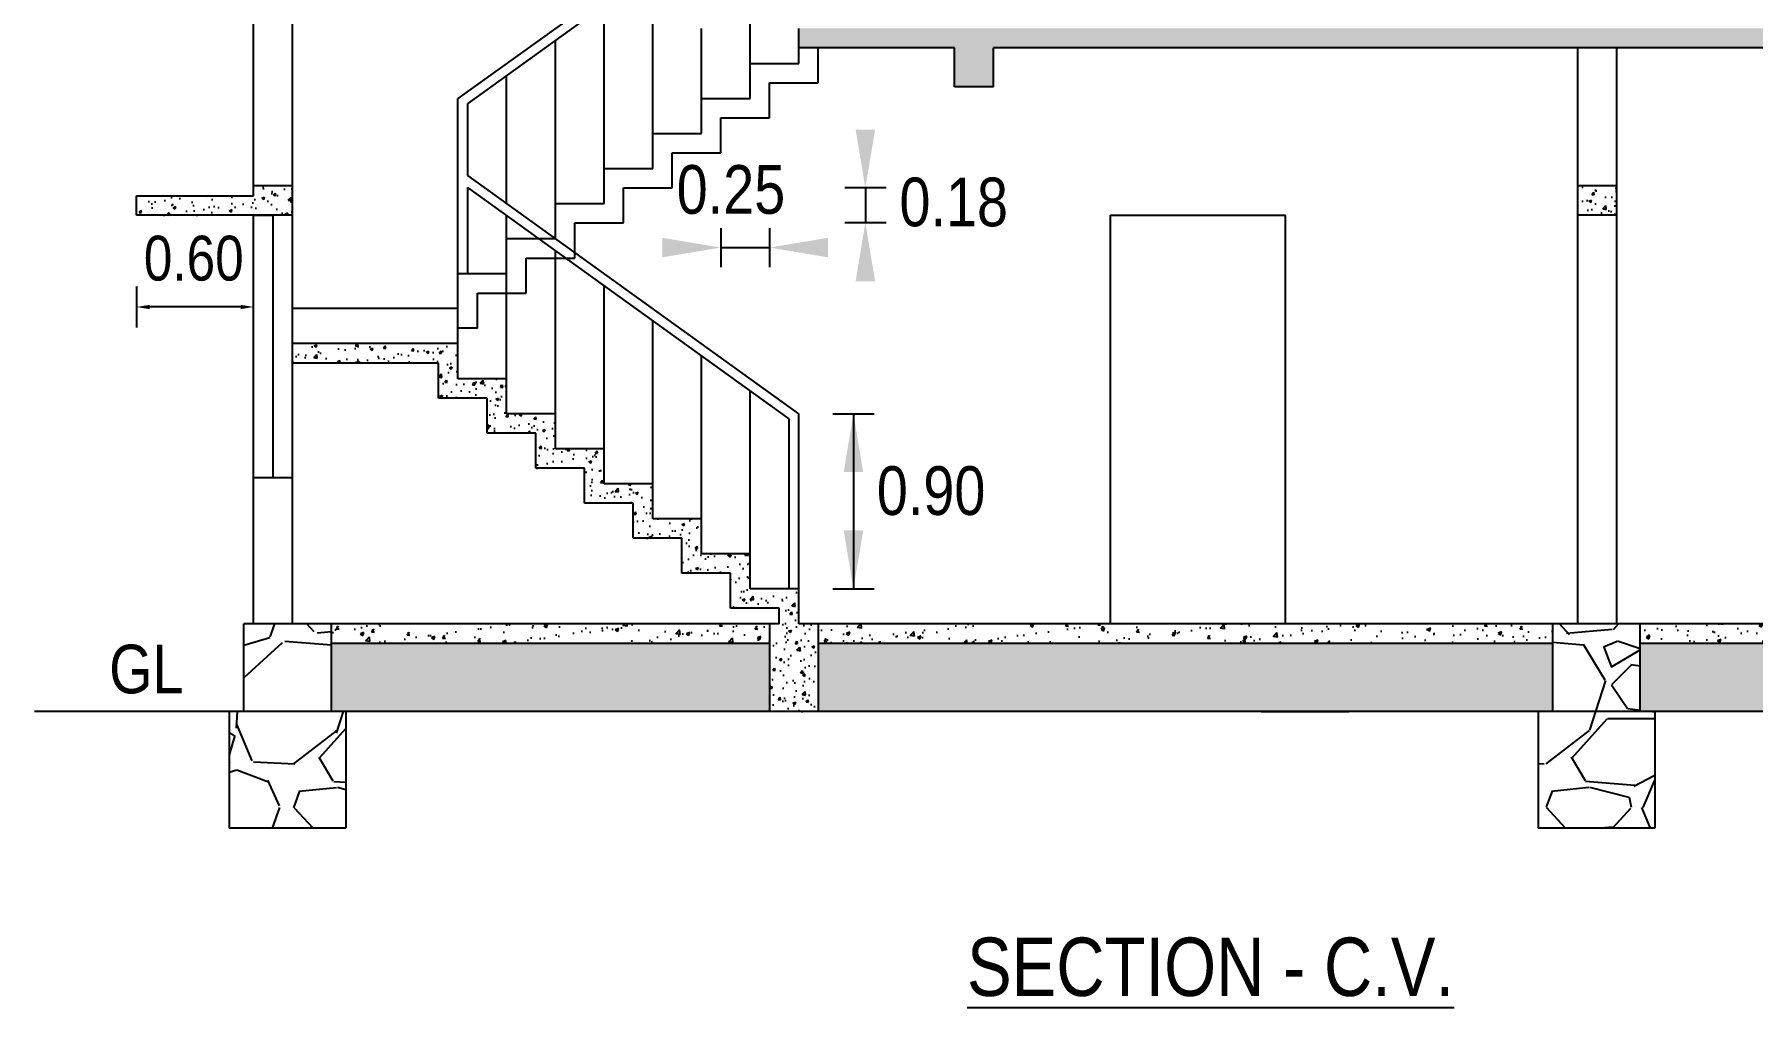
# Model space of a CAD drawing. Header units: metres. Extents: x -704716 to -704434, y -35620 to -35348.
# Drawn here: x -704449.98 to -704441.15, y -35362.28 to -35357.28 of the extents above; entities that cross this region are included whole.
import ezdxf

# ---------------------------------------------------------------- set-up
doc = ezdxf.new("R2010")
doc.units = ezdxf.units.M
doc.styles.get("Standard").update_dxf_attribs({"font": 'ARIALN.TTF', "height": 0.3})
pattern_1 = [(50, (-704552.9717927201, -35414.4086581149), (0.1434520365201507, -0.012550426996519), [0.015, -0.165]), (355, (-704552.9717927201, -35414.4086581149), (-0.0277502667226, 0.1504384267400024), [0.012, -0.132]), (100.45144446, (-704552.9598383838, -35414.40970398369), (0.1157017693454224, 0.1378879981937259), [0.0127480384, -0.1402284223999997]), (46.18420000000001, (-704552.9717927201, -35414.3686581149), (0.2134482661343145, -0.0331038561586153), [0.0225, -0.2474999999999997]), (96.63563549000003, (-704552.9540053711, -35414.3714167763), (0.1869323891348457, 0.1948237201549101), [0.0191220684, -0.2103427519999999]), (351.18416399, (-704552.9717927201, -35414.3686581149), (0.1869323890109546, 0.194823720053998), [0.018, -0.1980000002]), (21, (-704552.9517927199, -35414.3786581149), (0.1193814104236923, -0.0805237781330678), [0.015, -0.165]), (326, (-704552.9517927199, -35414.3786581149), (0.0486630663843164, 0.1450300090093706), [0.012, -0.132]), (71.45144474, (-704552.9418442693, -35414.3853684297), (0.1680444753459942, 0.0645062305612708), [0.012748038, -0.1402284224]), (37.5, (-704552.9717927201, -35414.4086581149), (0.0024319710634581, 0.0665787707662623), [0, -0.1304, 0, -0.134, 0, -0.1325]), (7.499999999999999, (-704552.9717927201, -35414.4086581149), (0.0526139074884297, 0.0788823423764721), [0, -0.0764, 0, -0.1274, 0, -0.0505]), (327.5, (-704553.01639272, -35414.4086581149), (0.1067644872344818, -0.004510974346876), [0, -0.05, 0, -0.156, 0, -0.207]), (317.5, (-704553.03639272, -35414.4086581149), (0.1166372338684772, 0.0200209964664636), [0, -0.065, 0, -0.1036, 0, -0.147])]

msp = doc.modelspace()

# ---------------------------------------------------------------- hatches: boundary and pattern name
h = msp.add_hatch()
h.set_pattern_fill('AR-CONC', color=256, scale=0.02)
h.set_pattern_definition(pattern_1)
h.paths.add_polyline_path([(-704445.0524382191, -35357.35233299293), (-704438.4524382191, -35357.35233299293), (-704438.4524382191, -35357.25233299293), (-704446.0524382191, -35357.25233299293), (-704446.0524382191, -35357.35233299293), (-704445.2524382191, -35357.35233299293), (-704445.2524382191, -35357.55233299293), (-704445.0524382191, -35357.55233299293)])
h = msp.add_hatch()
h.set_pattern_fill('AR-CONC', color=256, scale=0.001)
h.set_pattern_definition([(50, (-707352.1660136451, -36604.31541752169), (0.182184668996004, -0.0159390855389031), [0.01905, -0.20955]), (355, (-707352.1660136451, -36604.31541752169), (-0.0352434214249694, 0.1910568452390351), [0.01524, -0.16764058417]), (100.4514446999999, (-707352.1508316383, -36604.31674577519), (0.1469412470903533, 0.1751177519121951), [0.0161900088, -0.1780902445999999]), (46.18420000000001, (-707352.1660136451, -36604.2646175217), (0.2710790408921299, -0.0420423279327272), [0.0285749999999999, -0.3143249999999982]), (96.6355576099999, (-707352.1434237452, -36604.26812102169), (0.237404134051503, 0.2474261245977215), [0.02428502314, -0.26713560816]), (351.18415117, (-707352.1660136451, -36604.2646175217), (0.237404134064977, 0.2474261245855327), [0.02285996707, -0.25145973192]), (21, (-707352.1406136451, -36604.27731752169), (0.1516143912691325, -0.1022651981870876), [0.01905, -0.20955]), (326, (-707352.1406136451, -36604.27731752169), (0.0618020283476471, 0.1841879661223193), [0.01524, -0.16764]), (71.45144499999999, (-707352.1279791126, -36604.2858396216), (0.2134164192787161, 0.0819227688859053), [0.0161900088, -0.1780899376]), (37.5, (-707352.1660136451, -36604.31541752169), (0.0030886032505918, 0.0845550388731531), [0, -0.165608, 0, -0.17018, 0, -0.168275]), (7.499999999999999, (-707352.1660136451, -36604.31541752169), (0.0668196625103058, 0.1001805748181195), [0, -0.097028, 0, -0.161798, 0, -0.064135]), (327.5, (-707352.2226556452, -36604.31541752169), (0.1355905951668714, -0.0057287439926734), [0, -0.0635, 0, -0.19812, 0, -0.26289]), (317.5, (-707352.2480556451, -36604.31541752169), (0.148129181386018, 0.025426491033333), [0, -0.08255, 0, -0.131572, 0, -0.18669])])
h.paths.add_polyline_path([(-704446.0524382191, -35357.25233299293), (-704446.0524382191, -35357.35233299293), (-704438.4524382191, -35357.35233299293), (-704438.4524382191, -35357.25233299293)])
h = msp.add_hatch()
h.set_pattern_fill('AR-CONC', color=256, scale=0.02)
h.set_pattern_definition([(50, (-704799.0792069384, -35380.15231505371), (0.1434520365201507, -0.012550426996519), [0.015, -0.165]), (355, (-704799.0792069384, -35380.15231505371), (-0.0277502667226, 0.1504384267400024), [0.012, -0.132]), (100.45144446, (-704799.0672526023, -35380.1533609225), (0.1157017693454224, 0.1378879981937259), [0.0127480383999999, -0.1402284223999987]), (46.18420000000001, (-704799.0792069384, -35380.1123150537), (0.2134482661343145, -0.0331038561586153), [0.0224999999999999, -0.2474999999999987]), (96.63563549000003, (-704799.0614195894, -35380.11507371511), (0.1869323891348457, 0.1948237201549101), [0.0191220684, -0.2103427519999999]), (351.18416399, (-704799.0792069384, -35380.1123150537), (0.1869323890109546, 0.194823720053998), [0.018, -0.1980000002]), (21, (-704799.0592069385, -35380.12231505371), (0.1193814104236923, -0.0805237781330678), [0.015, -0.165]), (326, (-704799.0592069385, -35380.12231505371), (0.0486630663843164, 0.1450300090093706), [0.012, -0.132]), (71.45144474, (-704799.0492584876, -35380.1290253685), (0.1680444753459942, 0.0645062305612708), [0.012748038, -0.1402284224]), (37.5, (-704799.0792069384, -35380.15231505371), (0.0024319710634581, 0.0665787707662623), [0, -0.1304, 0, -0.134, 0, -0.1325]), (7.499999999999999, (-704799.0792069384, -35380.15231505371), (0.0526139074884297, 0.0788823423764721), [0, -0.0764, 0, -0.1274, 0, -0.0505]), (327.5, (-704799.1238069385, -35380.15231505371), (0.1067644872344818, -0.004510974346876), [0, -0.05, 0, -0.156, 0, -0.207]), (317.5, (-704799.1438069384, -35380.15231505371), (0.1166372338684772, 0.0200209964664636), [0, -0.065, 0, -0.1036, 0, -0.147])])
h.paths.add_polyline_path([(-704449.4524382192, -35358.11233299293), (-704448.8524382192, -35358.11233299293), (-704448.8524382192, -35358.06233299293), (-704448.6524382192, -35358.06233299293), (-704448.6524382192, -35358.21233299293), (-704449.4524382192, -35358.21233299293)])
h = msp.add_hatch()
h.set_pattern_fill('AR-CONC', color=256, scale=0.02)
h.set_pattern_definition(pattern_1)
h.paths.add_polyline_path([(-704441.8524382192, -35358.06233299293), (-704442.0524382191, -35358.06233299293), (-704442.0524382191, -35358.21233299293), (-704441.8524382192, -35358.21233299293)])
h = msp.add_hatch()
h.set_pattern_fill('AR-CONC', color=256, scale=0.02)
h.set_pattern_definition(pattern_1)
h.paths.add_polyline_path([(-704446.5524382191, -35359.77233299293), (-704446.802438219, -35359.77233299293), (-704446.802438219, -35359.59233299293), (-704447.0524382191, -35359.59233299293), (-704447.0524382191, -35359.41233299293), (-704447.3024382191, -35359.41233299293), (-704447.3024382191, -35359.23233299293), (-704447.5524382192, -35359.23233299293), (-704447.5524382192, -35359.05233299293), (-704447.8024382191, -35359.05233299293), (-704447.8024382191, -35358.87233299293), (-704448.6524382192, -35358.87233299293), (-704448.6524382192, -35358.97233299293), (-704447.9024382193, -35358.97233299293), (-704447.9024382193, -35359.15233299293), (-704447.6524382192, -35359.15233299293), (-704447.6524382192, -35359.33233299293), (-704447.4024382193, -35359.33233299293), (-704447.4024382193, -35359.51233299293), (-704447.1524382192, -35359.51233299293), (-704447.1524382192, -35359.69233299293), (-704446.9024382192, -35359.69233299293), (-704446.9024382192, -35359.87233299293), (-704446.652438219, -35359.87233299293), (-704446.652438219, -35360.05233299293), (-704446.4024382192, -35360.05233299293), (-704446.4024382192, -35360.23233299293), (-704446.152438219, -35360.23233299293), (-704446.152438219, -35360.31233299293), (-704446.2024382191, -35360.31233299293), (-704446.2024382191, -35360.76233299293), (-704445.952438219, -35360.76233299293), (-704445.952438219, -35360.31233299293), (-704446.0524382191, -35360.31233299293), (-704446.0524382191, -35360.13233299293), (-704446.302438219, -35360.13233299293), (-704446.302438219, -35359.95233299293), (-704446.5524382191, -35359.95233299293)])
h = msp.add_hatch()
h.set_pattern_fill('GRAVEL', color=256, scale=0.04)
h.set_pattern_definition([(228.0127875, (-706715.9268632794, -35477.08557021187), (-8.128000000638323, -9.143999999432713), [0.136688576, -13.532193455826]), (184.969741, (-706716.0183032793, -35477.18717021187), (12.1919999951762, 1.016000057879169), [0.2345618879999992, -23.2216195574095]), (132.5104471, (-706716.2519832792, -35477.20749021187), (10.16000000429099, -11.17599999609838), [0.165392608, -16.37388911764]), (267.273689, (-706716.6482232792, -35477.46149021187), (1.01600000212789, 20.31999999989325), [0.2136018079999993, -21.14657497029511]), (292.83365418, (-706716.6583832793, -35477.67485021187), (-5.080000000425363, 12.19199999982218), [0.2094534799999993, -20.73592309813751]), (357.273689, (-706716.5771032794, -35477.86789021187), (-20.31999999989325, 1.016000002127891), [0.2136018079999993, -21.14657497029511]), (37.69424047, (-706716.3637432792, -35477.87805021187), (-13.20799999941436, -10.16000000076016), [0.2824774639999999, -27.96524612569881]), (72.25532837, (-706716.1402232792, -35477.70533021187), (7.112000001911716, 22.35199999939154), [0.266687808, -26.402102640762]), (121.42956562, (-706716.0589432794, -35477.45133021186), (-8.128000001153248, 13.20799999929041), [0.2143252, -21.21821827948481]), (175.2363583, (-706716.1707032794, -35477.26845021187), (11.17599999983981, -1.016000001755702), [0.2446853119999992, -11.98957477999995]), (222.3974378, (-706716.4145432794, -35477.24813021187), (-12.19199999960986, -11.1760000004256), [0.316431168, -31.3267090048708]), (138.81407483, (-706715.6423832793, -35477.47165021187), (-7.111999999573403, 6.096000000495672), [0.108001816, -10.6922263297376]), (171.4692344, (-706715.7236632794, -35477.40053021187), (13.20800000035586, -2.031999997694937), [0.205472792, -20.341855598816]), (225, (-706715.9268632794, -35477.37005021187), (-1e-16, -1.016000000000095), [0.143683736, -1.293157243371199]), (203.19859051, (-706715.9979832793, -35477.24813021187), (5.080000000138436, 2.031999999643733), [0.0773765279999996, -7.660248947557574]), (291.80140949, (-706716.0691032793, -35477.27861021187), (-1.016000000212598, 3.047999999929148), [0.109426248, -5.361901195999999]), (30.96375653, (-706716.0284632792, -35477.38021021186), (3.048000000074553, 2.03199999988845), [0.1777278639999993, -5.746519261163976]), (161.56505118, (-706715.8760632793, -35477.28877021187), (2.032000000053033, -1.015999999893501), [0.128514856, -3.084359246731199]), (16.389540334, (-706716.6583832793, -35477.27861021187), (10.16000000000006, 3.048000000000097), [0.1800352, -17.8235306690156]), (70.34617594, (-706716.4856632793, -35477.22781021187), (-4.064000000371725, -11.17599999986816), [0.151039576, -14.95288627128]), (293.19859051, (-706715.8760632793, -35477.08557021187), (-2.031999999645305, 5.080000000142113), [0.1547520399999993, -7.582873435557575]), (343.61045967, (-706715.8151032794, -35477.22781021187), (-10.16000000021291, 3.047999999289143), [0.1800351999999993, -17.8235306690159]), (339.44395478, (-706716.6583832793, -35477.90853021187), (-5.079999999999945, 2.032000000000083), [0.1736140799999992, -8.507093725242354]), (294.7751406, (-706716.4958232793, -35477.96949021186), (-5.080000006046772, 11.1759999972509), [0.145468848, -14.401437352288]), (66.80140949, (-706715.8659032793, -35478.10157021187), (2.031999999680919, 5.080000000127721), [0.15475204, -7.582873435557599]), (17.35402464, (-706715.8049432792, -35477.95933021187), (-13.2079999997372, -4.064000000852985), [0.1703130960000001, -16.86095039208]), (69.44395478, (-706716.3637432792, -35478.10157021187), (-2.032000000035384, -5.079999999985853), [0.08680704, -8.593900765242402]), (101.3099324739999, (-706715.9268632794, -35478.10157021187), (-1.016000000000159, 4.064000000000147), [0.05180584, -5.1287979858104]), (165.963756532, (-706715.9370232793, -35478.05077021187), (3.047999999999805, -1.015999999999946), [0.20945348, -3.9796218356276]), (186.00900596, (-706716.1402232792, -35477.99997021187), (10.15999999994614, 1.016000000531741), [0.1941067999999992, -19.2165459453347]), (303.69006753, (-706716.0284632792, -35477.47165021187), (-1.016000000141187, 2.03199999992948), [0.146529552, -3.516710543872]), (353.15722659, (-706715.9471832794, -35477.59357021187), (17.27200000010627, -2.031999999095757), [0.255822704, -25.3264036260124]), (60.9453959, (-706715.6931832792, -35477.62405021187), (-4.064000000111874, -7.111999999936101), [0.104603296, -10.355756927244]), (90, (-706715.6423832793, -35477.53261021187), (-1.016, 1.016), [0.06096, -0.9550399999999999]), (120.25643716, (-706716.1605432793, -35477.96949021186), (4.063999999502866, -7.112000000283918), [0.141146784, -13.97357630928]), (48.01278749999999, (-706716.2316632794, -35477.84757021187), (8.128000000670136, 9.143999999404082), [0.273377152, -13.395504879826]), (0, (-706716.0487832793, -35477.64437021187), (1.016, 1.016), [0.26416, -0.75184]), (325.3048465, (-706715.7846232794, -35477.64437021187), (10.16000000384861, -7.111999994501831), [0.160643824, -15.903726689656]), (254.0546040999999, (-706715.6525432793, -35477.73581021187), (-1.015999999929022, -4.064000000017898), [0.147931632, -7.2486600155088]), (207.64597536, (-706715.6931832792, -35477.87805021187), (-19.30400000070934, -10.1599999986523), [0.2408580399999992, -23.8449857691751]), (175.42607874, (-706715.9065432793, -35477.98981021187), (-13.20799999999953, 1.015999999999791), [0.254811784, -25.226338582496])])
h.paths.add_polyline_path([(-704448.3774382191, -35360.76233299293), (-704448.9774382191, -35360.76233299293), (-704448.9774382191, -35361.36233299293), (-704448.3774382191, -35361.36233299293)])
h.paths.add_polyline_path([(-704448.4524382191, -35360.31233299293), (-704448.902438219, -35360.31233299293), (-704448.902438219, -35360.76233299293), (-704448.4524382191, -35360.76233299293)])
h = msp.add_hatch()
h.set_pattern_fill('AR-CONC', color=256, scale=0.001)
h.set_pattern_definition([(50, (-707344.4160136451, -36607.37541752169), (0.182184668996004, -0.0159390855389031), [0.01905, -0.20955]), (355, (-707344.4160136451, -36607.37541752169), (-0.0352434214249694, 0.1910568452390351), [0.01524, -0.16764058417]), (100.4514446999999, (-707344.4008316383, -36607.37674577519), (0.1469412470903533, 0.1751177519121951), [0.0161900088, -0.1780902445999999]), (46.18420000000001, (-707344.4160136451, -36607.32461752169), (0.2710790408921299, -0.0420423279327272), [0.0285749999999999, -0.3143249999999981]), (96.6355576099999, (-707344.3934237451, -36607.3281210217), (0.237404134051503, 0.2474261245977215), [0.02428502314, -0.26713560816]), (351.18415117, (-707344.4160136451, -36607.32461752169), (0.237404134064977, 0.2474261245855327), [0.02285996707, -0.25145973192]), (21, (-707344.3906136453, -36607.33731752169), (0.1516143912691325, -0.1022651981870876), [0.01905, -0.20955]), (326, (-707344.3906136453, -36607.33731752169), (0.0618020283476471, 0.1841879661223193), [0.01524, -0.16764]), (71.45144499999999, (-707344.3779791126, -36607.3458396216), (0.2134164192787161, 0.0819227688859053), [0.0161900088, -0.1780899376]), (37.5, (-707344.4160136451, -36607.37541752169), (0.0030886032505918, 0.0845550388731531), [0, -0.165608, 0, -0.17018, 0, -0.168275]), (7.499999999999999, (-707344.4160136451, -36607.37541752169), (0.0668196625103058, 0.1001805748181195), [0, -0.097028, 0, -0.161798, 0, -0.064135]), (327.5, (-707344.4726556451, -36607.37541752169), (0.1355905951668714, -0.0057287439926734), [0, -0.0635, 0, -0.19812, 0, -0.26289]), (317.5, (-707344.4980556451, -36607.37541752169), (0.148129181386018, 0.025426491033333), [0, -0.08255, 0, -0.131572, 0, -0.18669])])
h.paths.add_polyline_path([(-704448.4524382191, -35360.31233299293), (-704448.4524382191, -35360.41233299293), (-704446.2024382191, -35360.41233299293), (-704446.2024382191, -35360.31233299293)])
h = msp.add_hatch()
h.set_pattern_fill('AR-CONC', color=256, scale=0.001)
h.set_pattern_definition([(50, (-707346.9410136453, -36607.37541752169), (0.182184668996004, -0.0159390855389031), [0.01905, -0.20955]), (355, (-707346.9410136453, -36607.37541752169), (-0.0352434214249694, 0.1910568452390351), [0.01524, -0.16764058417]), (100.4514446999999, (-707346.9258316382, -36607.37674577519), (0.1469412470903533, 0.1751177519121951), [0.0161900088, -0.1780902445999999]), (46.18420000000001, (-707346.9410136453, -36607.32461752169), (0.2710790408921299, -0.0420423279327272), [0.0285749999999999, -0.3143249999999982]), (96.6355576099999, (-707346.9184237452, -36607.3281210217), (0.237404134051503, 0.2474261245977215), [0.02428502314, -0.26713560816]), (351.18415117, (-707346.9410136453, -36607.32461752169), (0.237404134064977, 0.2474261245855327), [0.02285996707, -0.25145973192]), (21, (-707346.9156136451, -36607.33731752169), (0.1516143912691325, -0.1022651981870876), [0.01905, -0.20955]), (326, (-707346.9156136451, -36607.33731752169), (0.0618020283476471, 0.1841879661223193), [0.01524, -0.16764]), (71.45144499999999, (-707346.9029791126, -36607.3458396216), (0.2134164192787161, 0.0819227688859053), [0.0161900088, -0.1780899376]), (37.5, (-707346.9410136453, -36607.37541752169), (0.0030886032505918, 0.0845550388731531), [0, -0.165608, 0, -0.17018, 0, -0.168275]), (7.499999999999999, (-707346.9410136453, -36607.37541752169), (0.0668196625103058, 0.1001805748181195), [0, -0.097028, 0, -0.161798, 0, -0.064135]), (327.5, (-707346.9976556451, -36607.37541752169), (0.1355905951668714, -0.0057287439926734), [0, -0.0635, 0, -0.19812, 0, -0.26289]), (317.5, (-707347.0230556452, -36607.37541752169), (0.148129181386018, 0.025426491033333), [0, -0.08255, 0, -0.131572, 0, -0.18669])])
h.paths.add_polyline_path([(-704445.952438219, -35360.31233299293), (-704445.952438219, -35360.41233299293), (-704442.1815675888, -35360.41233299293), (-704442.1815675888, -35360.31233299293)])
h = msp.add_hatch()
h.set_pattern_fill('GRAVEL', color=256, scale=0.04)
h.set_pattern_definition([(228.0127875, (-706719.6559926488, -35477.08557021187), (-8.128000000638323, -9.143999999432713), [0.136688576, -13.532193455826]), (184.969741, (-706719.7474326488, -35477.18717021187), (12.1919999951762, 1.016000057879169), [0.2345618879999992, -23.2216195574095]), (132.5104471, (-706719.9811126488, -35477.20749021187), (10.16000000429099, -11.17599999609838), [0.165392608, -16.37388911764]), (267.273689, (-706720.377352649, -35477.46149021187), (1.01600000212789, 20.31999999989325), [0.2136018079999992, -21.1465749702951]), (292.83365418, (-706720.387512649, -35477.67485021187), (-5.080000000425363, 12.19199999982218), [0.2094534799999992, -20.7359230981375]), (357.273689, (-706720.3062326488, -35477.86789021187), (-20.31999999989325, 1.016000002127891), [0.2136018079999992, -21.1465749702951]), (37.69424047, (-706720.0928726488, -35477.87805021187), (-13.20799999941436, -10.16000000076016), [0.2824774639999999, -27.96524612569881]), (72.25532837, (-706719.8693526488, -35477.70533021187), (7.112000001911716, 22.35199999939154), [0.266687808, -26.402102640762]), (121.42956562, (-706719.7880726488, -35477.45133021186), (-8.128000001153248, 13.20799999929041), [0.2143252, -21.21821827948481]), (175.2363583, (-706719.8998326488, -35477.26845021187), (11.17599999983981, -1.016000001755702), [0.2446853119999992, -11.98957477999995]), (222.3974378, (-706720.1436726488, -35477.24813021187), (-12.19199999960986, -11.1760000004256), [0.316431168, -31.3267090048708]), (138.81407483, (-706719.3715126489, -35477.47165021187), (-7.111999999573403, 6.096000000495672), [0.108001816, -10.6922263297376]), (171.4692344, (-706719.4527926488, -35477.40053021187), (13.20800000035586, -2.031999997694937), [0.205472792, -20.341855598816]), (225, (-706719.6559926488, -35477.37005021187), (-1e-16, -1.016000000000095), [0.143683736, -1.293157243371199]), (203.19859051, (-706719.727112649, -35477.24813021187), (5.080000000138436, 2.031999999643733), [0.0773765279999996, -7.660248947557573]), (291.80140949, (-706719.7982326489, -35477.27861021187), (-1.016000000212598, 3.047999999929148), [0.109426248, -5.361901195999999]), (30.96375653, (-706719.7575926488, -35477.38021021186), (3.048000000074553, 2.03199999988845), [0.1777278639999992, -5.746519261163975]), (161.56505118, (-706719.6051926488, -35477.28877021187), (2.032000000053033, -1.015999999893501), [0.128514856, -3.084359246731199]), (16.389540334, (-706720.387512649, -35477.27861021187), (10.16000000000006, 3.048000000000097), [0.1800352, -17.8235306690156]), (70.34617594, (-706720.2147926488, -35477.22781021187), (-4.064000000371725, -11.17599999986816), [0.151039576, -14.95288627128]), (293.19859051, (-706719.6051926488, -35477.08557021187), (-2.031999999645305, 5.080000000142113), [0.1547520399999992, -7.582873435557574]), (343.61045967, (-706719.5442326488, -35477.22781021187), (-10.16000000021291, 3.047999999289143), [0.1800351999999993, -17.8235306690159]), (339.44395478, (-706720.387512649, -35477.90853021187), (-5.079999999999945, 2.032000000000083), [0.1736140799999992, -8.507093725242353]), (294.7751406, (-706720.2249526487, -35477.96949021186), (-5.080000006046772, 11.1759999972509), [0.145468848, -14.401437352288]), (66.80140949, (-706719.5950326489, -35478.10157021187), (2.031999999680919, 5.080000000127721), [0.15475204, -7.582873435557599]), (17.35402464, (-706719.5340726489, -35477.95933021187), (-13.2079999997372, -4.064000000852985), [0.1703130960000001, -16.86095039208]), (69.44395478, (-706720.0928726488, -35478.10157021187), (-2.032000000035384, -5.079999999985853), [0.08680704, -8.593900765242402]), (101.3099324739999, (-706719.6559926488, -35478.10157021187), (-1.016000000000159, 4.064000000000147), [0.05180584, -5.1287979858104]), (165.963756532, (-706719.6661526489, -35478.05077021187), (3.047999999999805, -1.015999999999946), [0.20945348, -3.9796218356276]), (186.00900596, (-706719.8693526488, -35477.99997021187), (10.15999999994614, 1.016000000531741), [0.1941067999999992, -19.2165459453347]), (303.69006753, (-706719.7575926488, -35477.47165021187), (-1.016000000141187, 2.03199999992948), [0.146529552, -3.516710543872]), (353.15722659, (-706719.6763126488, -35477.59357021187), (17.27200000010627, -2.031999999095757), [0.255822704, -25.3264036260124]), (60.9453959, (-706719.4223126489, -35477.62405021187), (-4.064000000111874, -7.111999999936101), [0.104603296, -10.355756927244]), (90, (-706719.3715126489, -35477.53261021187), (-1.016, 1.016), [0.06096, -0.9550399999999999]), (120.25643716, (-706719.8896726489, -35477.96949021186), (4.063999999502866, -7.112000000283918), [0.141146784, -13.97357630928]), (48.01278749999999, (-706719.960792649, -35477.84757021187), (8.128000000670136, 9.143999999404082), [0.273377152, -13.395504879826]), (0, (-706719.7779126489, -35477.64437021187), (1.016, 1.016), [0.26416, -0.75184]), (325.3048465, (-706719.5137526488, -35477.64437021187), (10.16000000384861, -7.111999994501831), [0.160643824, -15.903726689656]), (254.0546040999999, (-706719.3816726488, -35477.73581021187), (-1.015999999929022, -4.064000000017898), [0.147931632, -7.2486600155088]), (207.64597536, (-706719.4223126489, -35477.87805021187), (-19.30400000070934, -10.1599999986523), [0.2408580399999992, -23.8449857691751]), (175.42607874, (-706719.6356726488, -35477.98981021187), (-13.20799999999953, 1.015999999999791), [0.254811784, -25.226338582496])])
h.paths.add_polyline_path([(-704441.6565675887, -35360.76233299293), (-704442.2565675887, -35360.76233299293), (-704442.2565675887, -35361.36233299293), (-704441.6565675887, -35361.36233299293)])
h.paths.add_polyline_path([(-704441.7315675886, -35360.31233299293), (-704442.1815675888, -35360.31233299293), (-704442.1815675888, -35360.76233299293), (-704441.7315675886, -35360.76233299293)])
h = msp.add_hatch()
h.set_pattern_fill('AR-CONC', color=256, scale=0.001)
h.set_pattern_definition([(50, (-707351.5660136451, -36607.37541752169), (0.182184668996004, -0.0159390855389031), [0.01905, -0.20955]), (355, (-707351.5660136451, -36607.37541752169), (-0.0352434214249694, 0.1910568452390351), [0.01524, -0.16764058417]), (100.4514446999999, (-707351.5508316382, -36607.37674577519), (0.1469412470903533, 0.1751177519121951), [0.0161900088, -0.1780902445999999]), (46.18420000000001, (-707351.5660136451, -36607.32461752169), (0.2710790408921299, -0.0420423279327272), [0.0285749999999999, -0.3143249999999982]), (96.6355576099999, (-707351.5434237453, -36607.3281210217), (0.237404134051503, 0.2474261245977215), [0.02428502314, -0.26713560816]), (351.18415117, (-707351.5660136451, -36607.32461752169), (0.237404134064977, 0.2474261245855327), [0.02285996707, -0.25145973192]), (21, (-707351.5406136451, -36607.33731752169), (0.1516143912691325, -0.1022651981870876), [0.01905, -0.20955]), (326, (-707351.5406136451, -36607.33731752169), (0.0618020283476471, 0.1841879661223193), [0.01524, -0.16764]), (71.45144499999999, (-707351.5279791125, -36607.3458396216), (0.2134164192787161, 0.0819227688859053), [0.0161900088, -0.1780899376]), (37.5, (-707351.5660136451, -36607.37541752169), (0.0030886032505918, 0.0845550388731531), [0, -0.165608, 0, -0.17018, 0, -0.168275]), (7.499999999999999, (-707351.5660136451, -36607.37541752169), (0.0668196625103058, 0.1001805748181195), [0, -0.097028, 0, -0.161798, 0, -0.064135]), (327.5, (-707351.6226556451, -36607.37541752169), (0.1355905951668714, -0.0057287439926734), [0, -0.0635, 0, -0.19812, 0, -0.26289]), (317.5, (-707351.6480556452, -36607.37541752169), (0.148129181386018, 0.025426491033333), [0, -0.08255, 0, -0.131572, 0, -0.18669])])
h.paths.add_polyline_path([(-704441.7315675886, -35360.31233299293), (-704441.7315675886, -35360.41233299293), (-704439.0524382191, -35360.41233299293), (-704439.0524382191, -35360.31233299293)])
h = msp.add_hatch()
h.set_pattern_fill('AR-SAND', color=256, scale=0.1)
h.set_pattern_definition([(37.5, (-704570.2594731718, -35414.4086581149), (-0.0062993358109608, 0.1926823769013159), [0, -0.152, 0, -0.17, 0, -0.1625]), (7.499999999999999, (-704570.2594731718, -35414.4086581149), (0.1769776705267727, 0.282214606522974), [0, -0.082, 0, -0.137, 0, -0.0525]), (327.5, (-704570.3824731717, -35414.4086581149), (0.3114141861751495, 0.0005659053536965), [0, -0.05, 0, -0.18, 0, -0.235]), (317.5, (-704570.3824731717, -35414.4086581149), (0.3006126604572294, 0.087767556493425), [0, -0.025, 0, -0.118, 0, -0.135])])
h.paths.add_polyline_path([(-704441.7315675886, -35360.41233299293), (-704439.0524382191, -35360.41233299293), (-704439.0524382191, -35360.76233299293), (-704441.7315675886, -35360.76233299293)])
h.paths.add_polyline_path([(-704445.952438219, -35360.41233299293), (-704442.1815675888, -35360.41233299293), (-704442.1815675888, -35360.76233299293), (-704445.952438219, -35360.76233299293)])
h.paths.add_polyline_path([(-704448.4524382191, -35360.41233299293), (-704446.2024382191, -35360.41233299293), (-704446.2024382191, -35360.76233299293), (-704448.4524382191, -35360.76233299293)])

# ---------------------------------------------------------------- linework, layer by layer
for p, q in [((-704448.6524382192, -35360.31233299293, 101), (-704448.6524382192, -35354.29233299292, 101)), ((-704448.8524382192, -35357.35233299293, 101), (-704448.8524382192, -35355.15233299293, 101)), ((-704446.0524382191, -35356.35233299293, 101), (-704447.8024382191, -35357.61233299293, 101)), ((-704446.0524382191, -35356.41394468013, 101), (-704447.7524382191, -35357.63794468013, 101)), ((-704446.302438219, -35357.43233299293, 101), (-704446.302438219, -35356.59394468013, 101)), ((-704446.802438219, -35357.79233299293, 101), (-704446.802438219, -35356.95394468013, 101)), ((-704447.0524382191, -35357.97233299293, 101), (-704447.0524382191, -35357.13394468013, 101)), ((-704446.5524382191, -35357.61233299293, 101), (-704446.5524382191, -35357.25233299293, 101)), ((-704446.0524382191, -35357.43233299293, 101), (-704446.0524382191, -35357.25233299293, 101)), ((-704447.3024382191, -35358.15233299293, 101), (-704447.3024382191, -35357.31394468013, 101)), ((-704448.8524382192, -35358.11233299293, 101), (-704448.8524382192, -35357.35233299293, 101)), ((-704446.302438219, -35357.61233299293, 101), (-704446.302438219, -35357.43233299293, 101)), ((-704446.302438219, -35357.43233299293, 101), (-704446.0524382191, -35357.43233299293, 101)), ((-704445.2524382191, -35357.35233299293, 101), (-704446.0524382191, -35357.35233299293, 101)), ((-704445.952438219, -35357.53233299292, 101), (-704445.952438219, -35357.35233299293, 101)), ((-704445.2524382191, -35357.55233299293, 101), (-704445.2524382191, -35357.35233299293, 101)), ((-704438.4524382191, -35357.35233299293, 101), (-704445.0524382191, -35357.35233299293, 101)), ((-704445.0524382191, -35357.55233299293, 101), (-704445.0524382191, -35357.35233299293, 101)), ((-704442.0524382191, -35360.31233299293, 101), (-704442.0524382191, -35357.35233299293, 101)), ((-704442.0524382191, -35360.31233299293, 101), (-704442.0524382191, -35357.35233299293, 101)), ((-704441.8524382192, -35360.31233299293, 101), (-704441.8524382192, -35357.35233299293, 101)), ((-704447.5524382192, -35358.15233299293, 101), (-704447.5524382192, -35357.49394468013, 101)), ((-704446.2024382191, -35357.71233299292, 101), (-704446.2024382191, -35357.53233299292, 101)), ((-704446.2024382191, -35357.53233299292, 101), (-704445.952438219, -35357.53233299292, 101)), ((-704445.0524382191, -35357.55233299293, 101), (-704445.2524382191, -35357.55233299293, 101)), ((-704447.8024382191, -35358.51233299293, 101), (-704447.8024382191, -35357.61233299293, 101)), ((-704447.7524382191, -35358.00833299293, 101), (-704447.7524382191, -35357.63794468013, 101)), ((-704446.5524382191, -35357.79233299293, 101), (-704446.5524382191, -35357.61233299293, 101)), ((-704446.5524382191, -35357.61233299293, 101), (-704446.302438219, -35357.61233299293, 101)), ((-704446.4524382191, -35357.89233299293, 101), (-704446.4524382191, -35357.71233299292, 101)), ((-704446.4524382191, -35357.71233299292, 101), (-704446.2024382191, -35357.71233299292, 101)), ((-704446.802438219, -35357.97233299293, 101), (-704446.802438219, -35357.79233299293, 101)), ((-704446.802438219, -35357.79233299293, 101), (-704446.5524382191, -35357.79233299293, 101)), ((-704446.7024382192, -35358.07233299292, 101), (-704446.7024382192, -35357.89233299293, 101)), ((-704446.7024382192, -35357.89233299293, 101), (-704446.4524382191, -35357.89233299293, 101)), ((-704446.0524382191, -35359.23233299293, 101), (-704447.7524382191, -35358.00833299293, 101)), ((-704447.0524382191, -35358.15233299293, 101), (-704447.0524382191, -35357.97233299293, 101)), ((-704447.0524382191, -35357.97233299293, 101), (-704446.802438219, -35357.97233299293, 101)), ((-704449.4524382192, -35358.21233299293, 101), (-704449.4524382192, -35358.11233299293, 101)), ((-704449.4524382192, -35358.11233299293, 101), (-704448.8524382192, -35358.11233299293, 101)), ((-704448.6524382192, -35358.06233299293, 101), (-704448.8524382192, -35358.06233299293, 101)), ((-704447.7524382191, -35358.51233299293, 101), (-704447.7524382191, -35358.06994468013, 101)), ((-704446.1024382191, -35359.25794468013, 101), (-704447.7524382191, -35358.06994468013, 101)), ((-704446.9524382191, -35358.25233299293, 101), (-704446.9524382191, -35358.07233299292, 101)), ((-704446.9524382191, -35358.07233299292, 101), (-704446.7024382192, -35358.07233299292, 101)), ((-704445.7105690199, -35358.07233299292, 101), (-704445.7105690199, -35358.25233299293, 101)), ((-704441.8524382192, -35358.06233299293, 101), (-704442.0524382191, -35358.06233299293, 101)), ((-704448.6524382192, -35358.21233299293, 101), (-704449.4524382192, -35358.21233299293, 101)), ((-704448.8524382192, -35360.31233299293, 101), (-704448.8524382192, -35358.21233299293, 101)), ((-704448.8524382192, -35360.31233299293, 101), (-704448.8524382192, -35358.21233299293, 101)), ((-704448.8524382192, -35358.21233299293, 101), (-704448.7524382191, -35358.21233299293, 101)), ((-704448.7524382191, -35358.21233299293, 101), (-704448.7524382191, -35359.56233299293, 101)), ((-704447.5524382192, -35359.05233299293, 101), (-704447.5524382192, -35358.21394468013, 101)), ((-704447.5524382192, -35358.33233299293, 101), (-704447.5524382192, -35358.21394468013, 101)), ((-704447.3024382191, -35358.33233299293, 101), (-704447.3024382191, -35358.15233299293, 101)), ((-704447.3024382191, -35358.15233299293, 101), (-704447.0524382191, -35358.15233299293, 101)), ((-704444.4524382192, -35360.31233299293, 101), (-704444.4524382192, -35358.21233299293, 101)), ((-704444.4524382192, -35358.21233299293, 101), (-704443.5524382191, -35358.21233299293, 101)), ((-704443.5524382191, -35360.31233299293, 101), (-704443.5524382191, -35358.21233299293, 101)), ((-704441.8524382192, -35358.21233299293, 101), (-704442.0524382191, -35358.21233299293, 101)), ((-704447.2024382192, -35358.43233299293, 101), (-704447.2024382192, -35358.25233299293, 101)), ((-704447.2024382192, -35358.25233299293, 101), (-704446.9524382191, -35358.25233299293, 101)), ((-704446.4524382191, -35358.27884014502, 101), (-704446.4524382191, -35358.47884014503, 101)), ((-704446.2024382191, -35358.27884014502, 101), (-704446.2024382191, -35358.47884014503, 101)), ((-704447.5524382192, -35358.51233299293, 101), (-704447.5524382192, -35358.33233299293, 101)), ((-704447.5524382192, -35358.33233299293, 101), (-704447.3024382191, -35358.33233299293, 101)), ((-704447.3024382191, -35359.23233299293, 101), (-704447.3024382191, -35358.39394468013, 101)), ((-704446.4524382191, -35358.37884014502, 101), (-704446.2024382191, -35358.37884014502, 101)), ((-704447.4524382192, -35358.61233299292, 101), (-704447.4524382192, -35358.43233299293, 101)), ((-704447.4524382192, -35358.43233299293, 101), (-704447.2024382192, -35358.43233299293, 101)), ((-704447.8024382191, -35358.69233299293, 101), (-704447.8024382191, -35358.51233299293, 101)), ((-704447.8024382191, -35358.51233299293, 101), (-704447.5524382192, -35358.51233299293, 101)), ((-704447.0524382191, -35359.41233299293, 101), (-704447.0524382191, -35358.57394468013, 101)), ((-704447.7024382191, -35358.79233299293, 101), (-704447.7024382191, -35358.61233299292, 101)), ((-704447.7024382191, -35358.61233299292, 101), (-704447.4524382192, -35358.61233299292, 101)), ((-704447.8024382191, -35358.69233299293, 101), (-704448.6524382192, -35358.69233299293, 101)), ((-704447.8024382191, -35359.05233299293, 101), (-704447.8024382191, -35358.69233299293, 101)), ((-704446.802438219, -35359.59233299293, 101), (-704446.802438219, -35358.75394468013, 101)), ((-704447.7024382191, -35358.79233299293, 101), (-704447.8024382191, -35358.79233299293, 101)), ((-704447.8024382191, -35358.87233299293, 101), (-704448.6524382192, -35358.87233299293, 101)), ((-704446.5524382191, -35359.77233299293, 101), (-704446.5524382191, -35358.93394468013, 101)), ((-704447.9024382193, -35358.97233299293, 101), (-704448.6524382192, -35358.97233299293, 101)), ((-704447.9024382193, -35359.15233299293, 101), (-704447.9024382193, -35358.97233299293, 101)), ((-704447.5524382192, -35359.05233299293, 101), (-704447.8024382191, -35359.05233299293, 101)), ((-704447.5524382192, -35359.23233299293, 101), (-704447.5524382192, -35359.05233299293, 101)), ((-704447.6524382192, -35359.15233299293, 101), (-704447.9024382193, -35359.15233299293, 101)), ((-704447.6524382192, -35359.33233299293, 101), (-704447.6524382192, -35359.15233299293, 101)), ((-704446.302438219, -35359.95233299293, 101), (-704446.302438219, -35359.11394468013, 101)), ((-704447.3024382191, -35359.23233299293, 101), (-704447.5524382192, -35359.23233299293, 101)), ((-704447.3024382191, -35359.41233299293, 101), (-704447.3024382191, -35359.23233299293, 101)), ((-704446.1024382191, -35360.13233299293, 101), (-704446.1024382191, -35359.25794468013, 101)), ((-704446.0524382191, -35360.13233299293, 101), (-704446.0524382191, -35359.23233299293, 101)), ((-704445.7717771336, -35359.23233299293, 101), (-704445.7717771336, -35360.13233299293, 101)), ((-704447.4024382193, -35359.33233299293, 101), (-704447.6524382192, -35359.33233299293, 101)), ((-704447.4024382193, -35359.51233299293, 101), (-704447.4024382193, -35359.33233299293, 101)), ((-704447.0524382191, -35359.41233299293, 101), (-704447.3024382191, -35359.41233299293, 101)), ((-704447.0524382191, -35359.59233299293, 101), (-704447.0524382191, -35359.41233299293, 101)), ((-704447.1524382192, -35359.51233299293, 101), (-704447.4024382193, -35359.51233299293, 101)), ((-704447.1524382192, -35359.69233299293, 101), (-704447.1524382192, -35359.51233299293, 101)), ((-704448.6524382192, -35359.56233299293, 101), (-704448.8524382192, -35359.56233299293, 101)), ((-704446.802438219, -35359.59233299293, 101), (-704447.0524382191, -35359.59233299293, 101)), ((-704446.802438219, -35359.77233299293, 101), (-704446.802438219, -35359.59233299293, 101)), ((-704446.9024382192, -35359.69233299293, 101), (-704447.1524382192, -35359.69233299293, 101)), ((-704446.9024382192, -35359.87233299293, 101), (-704446.9024382192, -35359.69233299293, 101)), ((-704446.5524382191, -35359.77233299293, 101), (-704446.802438219, -35359.77233299293, 101)), ((-704446.5524382191, -35359.95233299293, 101), (-704446.5524382191, -35359.77233299293, 101)), ((-704446.652438219, -35359.87233299293, 101), (-704446.9024382192, -35359.87233299293, 101)), ((-704446.652438219, -35360.05233299293, 101), (-704446.652438219, -35359.87233299293, 101)), ((-704446.302438219, -35359.95233299293, 101), (-704446.5524382191, -35359.95233299293, 101)), ((-704446.302438219, -35360.13233299293, 101), (-704446.302438219, -35359.95233299293, 101)), ((-704446.4024382192, -35360.05233299293, 101), (-704446.652438219, -35360.05233299293, 101)), ((-704446.4024382192, -35360.23233299293, 101), (-704446.4024382192, -35360.05233299293, 101)), ((-704446.0524382191, -35360.13233299293, 101), (-704446.302438219, -35360.13233299293, 101)), ((-704446.0524382191, -35360.31233299293, 101), (-704446.0524382191, -35360.13233299293, 101)), ((-704446.152438219, -35360.23233299293, 101), (-704446.4024382192, -35360.23233299293, 101)), ((-704446.152438219, -35360.31233299293, 101), (-704446.152438219, -35360.23233299293, 101)), ((-704446.152438219, -35360.31233299293, 101), (-704448.902438219, -35360.31233299293, 101)), ((-704448.902438219, -35360.76233299293, 101), (-704448.902438219, -35360.31233299293, 101)), ((-704448.4524382191, -35360.76233299293, 101), (-704448.4524382191, -35360.31233299293, 101)), ((-704446.2024382191, -35360.31233299293, 101), (-704446.2024382191, -35360.76233299293, 101)), ((-704438.6024382191, -35360.31233299293, 101), (-704446.0524382191, -35360.31233299293, 101)), ((-704445.952438219, -35360.31233299293, 101), (-704445.952438219, -35360.76233299293, 101)), ((-704443.2274382192, -35360.31233299293, 101), (-704443.6774382191, -35360.31233299293, 101)), ((-704442.1815675888, -35360.31233299293, 101), (-704442.1815675888, -35360.76233299293, 101)), ((-704441.7315675886, -35360.76233299293, 101), (-704441.7315675886, -35360.31233299293, 101)), ((-704446.2024382191, -35360.41233299293, 101), (-704448.4524382191, -35360.41233299293, 101)), ((-704442.1815675888, -35360.41233299293, 101), (-704445.952438219, -35360.41233299293, 101)), ((-704439.0524382191, -35360.41233299293, 101), (-704441.7315675886, -35360.41233299293, 101)), ((-704435.0162509707, -35360.76233299293, 101), (-704449.9774382192, -35360.76233299293, 101)), ((-704448.9774382191, -35360.76233299293, 101), (-704448.9774382191, -35361.36233299293, 101)), ((-704448.3774382191, -35360.76233299293, 101), (-704448.3774382191, -35361.36233299293, 101)), ((-704443.6774382191, -35360.76233299293, 101), (-704443.2274382192, -35360.76233299293, 101)), ((-704442.2565675887, -35360.76233299293, 101), (-704442.2565675887, -35361.36233299293, 101)), ((-704441.6565675887, -35360.76233299293, 101), (-704441.6565675887, -35361.36233299293, 101)), ((-704448.3774382191, -35361.36233299293, 101), (-704448.9774382191, -35361.36233299293, 101)), ((-704441.6565675887, -35361.36233299293, 101), (-704442.2565675887, -35361.36233299293, 101))]:
    msp.add_line(p, q)
at = {"ltscale": 0.18}
for p, q in [((-704445.60456902, -35358.07233299292, 101), (-704445.81656902, -35358.07233299292, 101)), ((-704445.60456902, -35358.25233299293, 101), (-704445.81656902, -35358.25233299293, 101)), ((-704445.8777771335, -35359.23233299293, 101), (-704445.6657771334, -35359.23233299293, 101)), ((-704445.8777771335, -35360.13233299293, 101), (-704445.6657771334, -35360.13233299293, 101))]:
    msp.add_line(p, q, dxfattribs=at)
at = {"lineweight": 25, "ltscale": 0.18}
for p, q in [((-704449.4524382192, -35358.57801075486, 101), (-704449.4524382192, -35358.79001075486, 101)), ((-704448.9186882192, -35358.68401075486, 101), (-704449.3861882191, -35358.68401075486, 101))]:
    msp.add_line(p, q, dxfattribs=at)
for points in [[(-704445.7605690199, -35357.77233299293, 101), (-704445.66056902, -35357.77233299293, 101), (-704445.7105690199, -35358.07233299292, 101)], [(-704445.7605690199, -35358.55233299293, 101), (-704445.66056902, -35358.55233299293, 101), (-704445.7105690199, -35358.25233299293, 101)], [(-704446.7524382191, -35358.32884014503, 101), (-704446.7524382191, -35358.42884014503, 101), (-704446.4524382191, -35358.37884014502, 101)], [(-704445.9024382192, -35358.32884014503, 101), (-704445.9024382192, -35358.42884014503, 101), (-704446.2024382191, -35358.37884014502, 101)], [(-704445.7217771334, -35359.53233299293, 101), (-704445.8217771334, -35359.53233299293, 101), (-704445.7717771336, -35359.23233299293, 101)], [(-704445.7217771334, -35359.83233299293, 101), (-704445.8217771334, -35359.83233299293, 101), (-704445.7717771336, -35360.13233299293, 101)]]:
    msp.add_solid(points)
for points in [[(-704449.3861882191, -35358.67296908819, 101), (-704449.3861882191, -35358.69505242153, 101), (-704449.4524382192, -35358.68401075486, 101)], [(-704448.9186882192, -35358.67296908819, 101), (-704448.9186882192, -35358.69505242153, 101), (-704448.8524382192, -35358.68401075486, 101)]]:
    msp.add_solid(points, dxfattribs=at)

# ---------------------------------------------------------------- texts
at = {"attachment_point": 5}
for s, insert, char_height in [('0.25', (-704446.4005618613, -35358.08193565592, 101), 0.25), ('0.18', (-704445.2568228818, -35358.1460374219, 101), 0.25), ('\\A1;0.60', (-704449.1591087802, -35358.43474610903, 101), 0.23), ('0.90', (-704445.3730586832, -35359.62927105661, 101), 0.25), ('\\A1;GL', (-704449.4025864179, -35360.54590109587, 101), 0.25)]:
    msp.add_mtext(s, dxfattribs=dict(at, insert=insert, char_height=char_height))
at = {"insert": (-704443.9380350041, -35362.07630336015, 101), "char_height": 0.3, "width": 5.853041919868246, "attachment_point": 5}
msp.add_mtext('\\A1;{\\LSECTION - C.V.}', dxfattribs=at)

doc.saveas('drawing.dxf')
